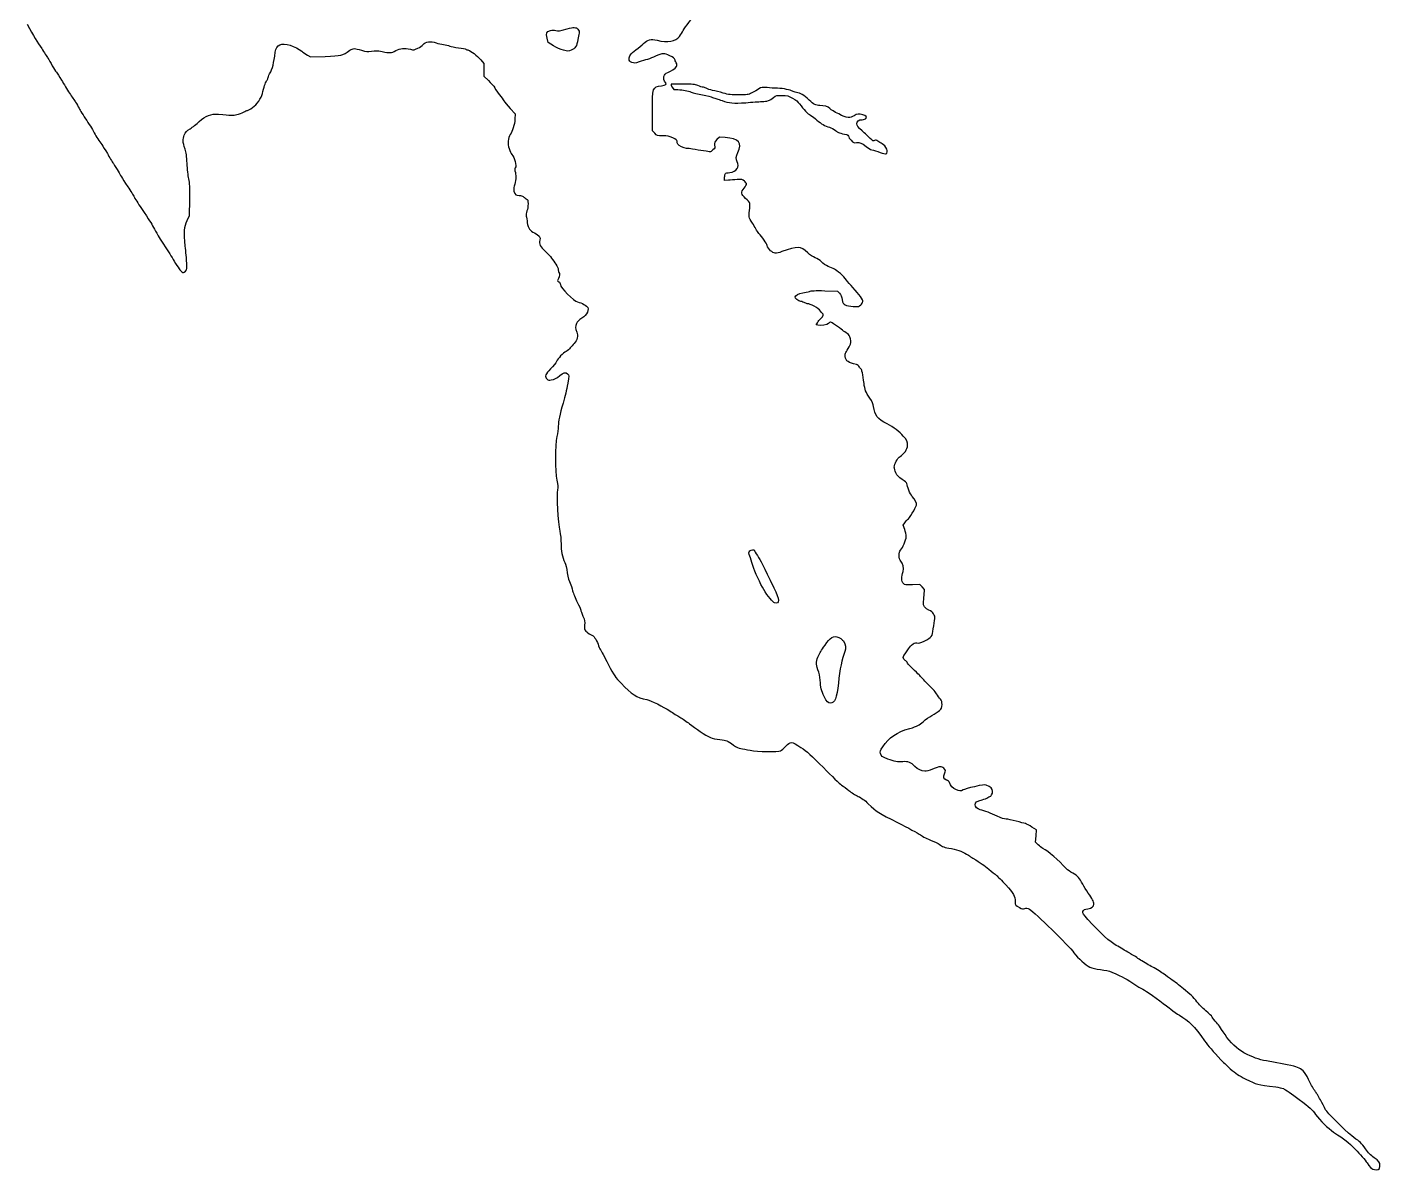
# Model space of a CAD drawing. Header units: millimetres. Extents: x 21 to 843, y -924 to -40.
# Drawn here: x 66 to 576, y -924 to -494 of the extents above; entities that cross this region are included whole.
import ezdxf

# ---------------------------------------------------------------- set-up
doc = ezdxf.new("R2010")
doc.units = ezdxf.units.MM
doc.layers.get('0').update_dxf_attribs({"linetype": 'CONTINUOUS'})

msp = doc.modelspace()

# ---------------------------------------------------------------- linework, layer by layer
for p, q in [((262.6, -499.93), (262.23, -498.26)), ((264.61, -501.15), (262.6, -499.93)), ((172.01, -504.67), (173.22, -505.35)), ((173.22, -505.35), (178.75, -505.14)), ((237.28, -506.49), (238.39, -507.76)), ((238.39, -507.76), (238.39, -510.17)), ((238.39, -510.17), (238.39, -512.58)), ((238.39, -512.58), (240.14, -514.19)), ((248.36, -524.72), (250.27, -526.81)), ((250.27, -526.81), (250.14, -528.72)), ((301.89, -533.19), (301.89, -525.89)), ((302.79, -534.09), (301.89, -533.19)), ((327.08, -535.54), (326.13, -536.47)), ((329.25, -535.68), (327.08, -535.54)), ((329.01, -551.79), (329.06, -550.62)), ((330.46, -551.74), (329.01, -551.79)), ((127.64, -565.02), (127.74, -559.14)), ((126.74, -566.87), (127.64, -565.02)), ((366.79, -593.33), (371.61, -593.43)), ((371.61, -593.43), (372.3, -594.25)), ((363.51, -606.13), (363.99, -605.34)), ((364.2, -606.32), (363.51, -606.13)), ((396.29, -681.57), (396.88, -680.64)), ((396.85, -683.15), (396.29, -681.57)), ((402.54, -703.84), (399.76, -703.98)), ((403.44, -704.8), (402.54, -703.84)), ((404.34, -705.72), (403.44, -704.8)), ((404.15, -707.87), (404.34, -705.72)), ((446.43, -796.18), (444.76, -795.13)), ((446.09, -800.84), (446.27, -798.51)), ((446.27, -798.51), (446.43, -796.18)), ((447.09, -801.82), (446.09, -800.84))]:
    msp.add_line(p, q)
for points in [[(66.49, -493.05), (68.95, -497.42), (70.46, -499.9), (71.99, -502.18)], [(313.48, -495.41), (314.22, -493.95), (316.81, -490.72), (318.51, -489.16)], [(262.23, -498.26), (261.75, -496.25), (261.94, -495.83), (263.47, -495.38)], [(263.47, -495.38), (264.27, -495.17), (264.85, -495.14), (265.54, -495.35)], [(265.54, -495.35), (266.57, -495.62), (266.73, -495.59), (269.74, -494.8)], [(269.74, -494.8), (272.34, -494.08), (273.1, -494.11), (273.82, -494.88)], [(273.84, -498.82), (273.45, -501.2), (272.76, -502.29), (271.33, -502.81)], [(273.82, -494.88), (274.32, -495.41), (274.4, -495.72), (274.27, -496.41)], [(274.27, -496.41), (274.16, -496.89), (273.98, -497.97), (273.84, -498.82)], [(298.58, -500.25), (300.14, -498.79), (301.18, -498.55), (303.61, -499.08)], [(303.61, -499.08), (307.71, -499.98), (310.49, -499.51), (312.05, -497.6)], [(312.05, -497.6), (312.53, -496.99), (313.19, -495.99), (313.48, -495.41)], [(71.99, -502.18), (72.92, -503.58), (73.95, -505.2), (74.3, -505.75)], [(157.8, -511.73), (158.94, -509.53), (159.36, -507.92), (159.94, -503.5)], [(159.94, -503.5), (160.13, -502.05), (160.63, -501.25), (161.63, -500.75)], [(161.63, -500.75), (163.17, -499.96), (167.69, -501.28), (169.86, -503.16)], [(169.86, -503.16), (170.37, -503.58), (171.34, -504.27), (172.01, -504.67)], [(178.75, -505.14), (184.76, -504.9), (185.1, -504.8), (188.01, -502.84)], [(188.01, -502.84), (189.23, -502.02), (189.84, -502.02), (192.38, -502.84)], [(192.38, -502.84), (194.23, -503.42), (194.52, -503.45), (196.16, -503.16)], [(196.16, -503.16), (197.64, -502.92), (198.28, -502.92), (200.13, -503.32)], [(200.13, -503.32), (203.12, -503.93), (203.62, -503.9), (205.32, -502.97)], [(205.32, -502.97), (206.93, -502.1), (208.57, -501.97), (210.82, -502.47)], [(210.82, -502.47), (212.01, -502.76), (212.25, -502.73), (213.55, -502.1)], [(213.55, -502.1), (214.34, -501.73), (215.24, -501.07), (215.56, -500.64)], [(215.56, -500.64), (216.38, -499.56), (218.47, -499.27), (220.45, -500.01)], [(220.45, -500.01), (221.22, -500.3), (222.49, -500.59), (223.28, -500.7)], [(223.28, -500.7), (224.08, -500.8), (225.11, -501.04), (225.58, -501.25)], [(225.58, -501.25), (226.03, -501.44), (227.54, -501.73), (228.89, -501.91)], [(228.89, -501.91), (230.27, -502.1), (231.51, -502.34), (231.64, -502.44)], [(231.64, -502.44), (231.8, -502.55), (232.25, -502.71), (232.67, -502.81)], [(232.67, -502.81), (233.6, -503.03), (235.74, -504.75), (237.28, -506.49)], [(268.37, -502.81), (267.41, -502.55), (265.72, -501.81), (264.61, -501.15)], [(271.33, -502.81), (270.17, -503.26), (270.03, -503.26), (268.37, -502.81)], [(293.16, -506.1), (293.18, -504.83), (293.61, -504.24), (295.67, -502.66)], [(295.67, -502.66), (296.7, -501.86), (298, -500.78), (298.58, -500.25)], [(308.48, -504.93), (306.31, -503.85), (305.73, -503.87), (303.08, -505.06)], [(74.3, -505.75), (74.64, -506.33), (75.41, -507.63), (75.99, -508.66)], [(75.99, -508.66), (76.57, -509.67), (77.26, -510.75), (77.52, -511.04)], [(294.14, -507.39), (293.29, -507.02), (293.16, -506.86), (293.16, -506.1)], [(296.86, -507.23), (295.25, -507.76), (295.06, -507.76), (294.14, -507.39)], [(300.04, -506.25), (299.24, -506.49), (297.82, -506.94), (296.86, -507.23)], [(303.08, -505.06), (302.21, -505.46), (300.83, -506.02), (300.04, -506.25)], [(307.63, -511.15), (309.01, -510.7), (310.46, -509.69), (310.89, -508.9)], [(310.36, -506.31), (310.36, -506.04), (309.62, -505.51), (308.48, -504.93)], [(310.81, -507.5), (310.57, -507.07), (310.36, -506.54), (310.36, -506.31)], [(310.89, -508.9), (311.2, -508.34), (311.18, -508.13), (310.81, -507.5)], [(77.52, -511.04), (77.76, -511.33), (78.63, -512.71), (79.45, -514.09)], [(79.45, -514.09), (80.25, -515.46), (81.62, -517.66), (82.47, -518.93)], [(156.66, -514.38), (156.95, -514.03), (157.16, -513.58), (157.16, -513.37)], [(157.16, -513.37), (157.16, -513.13), (157.45, -512.42), (157.8, -511.73)], [(240.14, -514.19), (241.09, -515.06), (242.17, -516.33), (242.52, -517)], [(306.81, -514.91), (305.65, -513.64), (306.1, -511.68), (307.63, -511.15)], [(82.47, -518.93), (83.32, -520.22), (84.32, -521.76), (84.72, -522.37)], [(151.37, -524.4), (152.98, -523.27), (154.7, -520.81), (155.07, -519.14)], [(155.07, -519.14), (155.58, -516.81), (156.21, -514.96), (156.66, -514.38)], [(242.52, -517), (242.86, -517.66), (243.68, -518.85), (244.34, -519.64)], [(301.89, -525.89), (301.89, -516.76), (301.94, -516.63), (305.3, -516.18)], [(305.3, -516.18), (307.05, -515.94), (307.45, -515.59), (306.81, -514.91)], [(308.9, -515.62), (308.72, -515.81), (309.67, -517.53), (309.93, -517.55)], [(313.32, -515.57), (310.94, -515.54), (308.95, -515.59), (308.9, -515.62)], [(309.93, -517.55), (310.09, -517.55), (310.75, -517.58), (311.41, -517.63)], [(311.41, -517.63), (313.48, -517.76), (315.2, -518.08), (316.47, -518.58)], [(319.03, -516.15), (317.82, -515.65), (317.1, -515.59), (313.32, -515.57)], [(316.47, -518.58), (317.13, -518.87), (319.03, -519.35), (320.7, -519.64)], [(320.89, -516.73), (320.62, -516.73), (319.8, -516.47), (319.03, -516.15)], [(322.13, -517.15), (321.71, -516.92), (321.12, -516.73), (320.89, -516.73)], [(324.51, -517.92), (323.64, -517.74), (322.58, -517.39), (322.13, -517.15)], [(328.56, -518.95), (327.21, -518.58), (325.38, -518.11), (324.51, -517.92)], [(334.38, -519.64), (331.58, -519.64), (330.62, -519.54), (328.56, -518.95)], [(339.33, -518.85), (337.82, -519.62), (337.58, -519.64), (334.38, -519.64)], [(341.97, -517.37), (341.39, -517.74), (340.2, -518.4), (339.33, -518.85)], [(345.02, -516.89), (343.16, -516.7), (342.95, -516.76), (341.97, -517.37)], [(348.99, -517.15), (347.9, -517.1), (346.1, -517), (345.02, -516.89)], [(354.57, -518.21), (353.99, -517.76), (351.16, -517.21), (348.99, -517.15)], [(356.13, -518.69), (355.47, -518.58), (354.78, -518.37), (354.57, -518.21)], [(360.87, -521.57), (358.75, -519.62), (357.61, -518.93), (356.13, -518.69)], [(84.72, -522.37), (85.14, -522.98), (85.73, -524.01), (86.07, -524.67)], [(149.49, -525.46), (149.7, -525.46), (150.55, -524.99), (151.37, -524.4)], [(244.34, -519.64), (245, -520.44), (245.75, -521.44), (246.01, -521.86)], [(246.01, -521.86), (246.25, -522.29), (247.31, -523.58), (248.36, -524.72)], [(320.7, -519.64), (322.37, -519.96), (324.09, -520.38), (324.51, -520.57)], [(324.51, -520.57), (324.96, -520.78), (325.68, -521.02), (326.1, -521.1)], [(326.1, -521.1), (326.55, -521.2), (327.42, -521.49), (328.08, -521.76)], [(328.08, -521.76), (330.65, -522.76), (332.48, -522.92), (337, -522.55)], [(337, -522.55), (339.3, -522.34), (342.03, -522.16), (343.03, -522.13)], [(343.03, -522.13), (345.23, -522.05), (346, -521.78), (347.45, -520.65)], [(347.45, -520.65), (348.48, -519.8), (348.59, -519.77), (350.68, -519.83)], [(350.68, -519.83), (352.66, -519.85), (353.03, -519.96), (354.65, -520.83)], [(354.65, -520.83), (355.86, -521.52), (356.71, -522.21), (357.27, -523)], [(357.27, -523), (358.7, -525.01), (360.44, -526.81), (361.45, -527.31)], [(364.94, -523.61), (363.35, -523.61), (362.74, -523.29), (360.87, -521.57)], [(368.62, -524.75), (367.98, -524.06), (366.5, -523.61), (364.94, -523.61)], [(86.07, -524.67), (86.39, -525.33), (87.68, -527.39), (88.93, -529.3)], [(88.93, -529.3), (90.2, -531.18), (91.49, -533.27), (91.81, -533.93)], [(131.29, -529.64), (133.61, -527.45), (135.73, -526.63), (138.51, -526.89)], [(138.51, -526.89), (143.4, -527.34), (144.09, -527.37), (145.44, -527.05)], [(145.44, -527.05), (146.24, -526.89), (147.37, -526.47), (147.98, -526.1)], [(147.98, -526.1), (148.59, -525.75), (149.28, -525.46), (149.49, -525.46)], [(250.14, -528.72), (249.98, -530.78), (249.21, -533.35), (248.34, -534.56)], [(361.45, -527.31), (361.98, -527.61), (363.06, -528.4), (363.83, -529.11)], [(363.83, -529.11), (365.42, -530.54), (366.77, -531.34), (368.56, -531.81)], [(372, -526.81), (370.34, -526.02), (369.15, -525.28), (368.62, -524.75)], [(377.77, -527.45), (376.26, -528.48), (375.23, -528.37), (372, -526.81)], [(381.03, -527.08), (379.65, -526.63), (378.83, -526.73), (377.77, -527.45)], [(378.88, -530.57), (378.88, -529.43), (379.44, -528.96), (380.79, -528.96)], [(380.79, -528.96), (381.53, -528.93), (382.03, -528.77), (382.24, -528.48)], [(382.24, -528.48), (382.67, -527.9), (382.35, -527.53), (381.03, -527.08)], [(91.81, -533.93), (92.58, -535.44), (93.56, -536.97), (94.62, -538.29)], [(125.68, -534.78), (126.15, -533.64), (126.55, -533.21), (127.9, -532.37)], [(127.9, -532.37), (128.77, -531.79), (130.31, -530.57), (131.29, -529.64)], [(248.34, -534.56), (247.46, -535.83), (247.33, -537.98), (247.97, -539.86)], [(305.75, -534.99), (303.77, -534.99), (303.66, -534.96), (302.79, -534.09)], [(368.56, -531.81), (369.2, -531.97), (370.21, -532.53), (370.76, -533)], [(370.76, -533), (371.71, -533.82), (372.56, -534.11), (375.05, -534.51)], [(375.05, -534.51), (375.36, -534.56), (375.6, -534.83), (375.66, -535.17)], [(380.79, -533.14), (379.2, -531.68), (378.88, -531.26), (378.88, -530.57)], [(383.8, -535.99), (383.2, -535.36), (381.85, -534.09), (380.79, -533.14)], [(94.62, -538.29), (95.06, -538.88), (96.02, -540.41), (96.73, -541.73)], [(125.97, -540.01), (125.07, -537.32), (125.02, -536.34), (125.68, -534.78)], [(309.51, -535.78), (308.11, -535.12), (307.53, -534.99), (305.75, -534.99)], [(311.15, -537.1), (311.15, -536.68), (310.75, -536.36), (309.51, -535.78)], [(311.41, -538.19), (311.28, -537.9), (311.15, -537.42), (311.15, -537.1)], [(314.7, -539.75), (313.66, -539.75), (311.79, -538.85), (311.41, -538.19)], [(316.94, -540.01), (316.15, -539.86), (315.12, -539.75), (314.7, -539.75)], [(325.31, -538.53), (325.46, -539.56), (325.41, -539.72), (324.64, -540.36)], [(326.13, -536.47), (325.23, -537.34), (325.17, -537.5), (325.31, -538.53)], [(334.06, -541.26), (335.84, -537.79), (334.33, -536.02), (329.25, -535.68)], [(375.66, -535.17), (375.71, -535.46), (376.16, -536.18), (376.69, -536.71)], [(376.69, -536.71), (377.56, -537.61), (377.75, -537.69), (378.7, -537.55)], [(378.7, -537.55), (379.92, -537.4), (380.66, -537.69), (382.3, -539.06)], [(382.3, -539.06), (382.91, -539.59), (383.91, -540.15), (384.52, -540.31)], [(385.52, -536.84), (385, -537.1), (384.81, -537.02), (383.8, -535.99)], [(386.79, -537.02), (386.21, -536.6), (386, -536.58), (385.52, -536.84)], [(388.36, -538), (387.88, -537.77), (387.16, -537.32), (386.79, -537.02)], [(389.89, -541.76), (390.92, -541.36), (389.86, -538.77), (388.36, -538)], [(96.73, -541.73), (97.42, -543.03), (98.45, -544.72), (99.01, -545.49)], [(126.74, -545.44), (126.6, -542.74), (126.39, -541.28), (125.97, -540.01)], [(247.97, -539.86), (248.26, -540.76), (248.71, -541.71), (248.95, -542)], [(248.95, -542), (250, -543.24), (250.83, -546.39), (250.27, -547.05)], [(323.53, -541.07), (323.27, -541.07), (319.7, -540.49), (316.94, -540.01)], [(324.64, -540.36), (324.19, -540.76), (323.69, -541.07), (323.53, -541.07)], [(331.02, -548.83), (333.51, -548.53), (334.83, -546.63), (333.77, -544.78)], [(333.77, -544.78), (333.22, -543.8), (333.3, -542.79), (334.06, -541.26)], [(384.52, -540.31), (385.13, -540.46), (386.5, -540.89), (387.56, -541.26)], [(387.56, -541.26), (388.62, -541.6), (389.68, -541.84), (389.89, -541.76)], [(99.01, -545.49), (99.54, -546.23), (100.36, -547.53), (100.81, -548.35)], [(100.81, -548.35), (101.76, -550.12), (101.92, -550.39), (104.4, -554.17)], [(127.37, -551.21), (127.13, -550.07), (126.84, -547.48), (126.74, -545.44)], [(250.3, -548.85), (250.64, -550.36), (250.51, -552.05), (249.9, -553.96)], [(250.27, -547.05), (250.03, -547.37), (250.03, -547.74), (250.3, -548.85)], [(329.06, -550.62), (329.09, -549.99), (329.22, -549.35), (329.35, -549.22)], [(329.35, -549.22), (329.49, -549.09), (330.23, -548.93), (331.02, -548.83)], [(104.4, -554.17), (105.44, -555.76), (106.49, -557.5), (106.76, -558.01)], [(127.74, -559.14), (127.82, -554.28), (127.77, -552.93), (127.37, -551.21)], [(249.9, -553.96), (249.63, -554.73), (249.61, -555.31), (249.77, -555.89)], [(333.8, -551.52), (332.77, -551.6), (331.26, -551.71), (330.46, -551.74)], [(336.5, -552.05), (335.7, -551.37), (335.54, -551.34), (333.8, -551.52)], [(336.95, -558.56), (335.2, -556.9), (335.12, -556.37), (336.42, -554.67)], [(336.42, -554.67), (336.92, -554.01), (337.34, -553.3), (337.34, -553.11)], [(337.34, -553.11), (337.34, -552.93), (336.97, -552.45), (336.5, -552.05)], [(106.76, -558.01), (107, -558.51), (108.24, -560.47), (109.51, -562.32)], [(249.77, -555.89), (250.14, -557.19), (250.51, -557.48), (251.75, -557.48)], [(251.75, -557.48), (252.44, -557.48), (252.99, -557.64), (253.23, -557.9)], [(253.23, -557.9), (253.42, -558.11), (253.89, -558.48), (254.32, -558.69)], [(254.32, -558.69), (255.01, -559.04), (255.06, -559.2), (255.06, -560.65)], [(338.53, -560.41), (338.46, -560.15), (337.74, -559.3), (336.95, -558.56)], [(109.51, -562.32), (112.69, -567.06), (113.11, -567.72), (114.06, -569.52)], [(254.64, -563.3), (254.34, -564.01), (254.26, -564.67), (254.4, -565.23)], [(254.4, -565.23), (254.48, -565.68), (254.66, -566.82), (254.79, -567.72)], [(255.06, -560.65), (255.06, -561.53), (254.87, -562.72), (254.64, -563.3)], [(339.59, -567.93), (338.06, -565.44), (338.11, -565.6), (338.4, -563.14)], [(338.4, -563.14), (338.56, -561.9), (338.61, -560.65), (338.53, -560.41)], [(114.06, -569.52), (114.96, -571.21), (115.99, -572.9), (120.23, -579.49)], [(126.02, -576.53), (125.47, -571.29), (125.62, -569.22), (126.74, -566.87)], [(254.79, -567.72), (255.06, -569.81), (255.77, -570.81), (257.49, -571.55)], [(340.81, -570.04), (340.52, -569.46), (339.96, -568.51), (339.59, -567.93)], [(341.97, -571.76), (341.66, -571.39), (341.13, -570.63), (340.81, -570.04)], [(257.49, -571.55), (259.11, -572.24), (259.9, -573.35), (259.53, -574.33)], [(259.53, -574.33), (259.08, -575.57), (259.66, -576.82), (261.49, -578.43)], [(345.07, -576.34), (344.78, -575.39), (343.3, -573.22), (341.97, -571.76)], [(120.23, -579.49), (120.7, -580.26), (121.44, -581.47), (121.87, -582.16)], [(126.6, -582.8), (126.52, -581.47), (126.26, -578.64), (126.02, -576.53)], [(261.49, -578.43), (262.39, -579.23), (263.5, -580.42), (263.92, -581.05)], [(346.39, -578.25), (345.81, -577.74), (345.23, -576.9), (345.07, -576.34)], [(350.57, -578.62), (348.43, -579.41), (347.58, -579.33), (346.39, -578.25)], [(360.36, -579.01), (357.74, -576.47), (356.53, -576.45), (350.57, -578.62)], [(363.14, -580.89), (362.32, -580.6), (361.26, -579.89), (360.36, -579.01)], [(121.87, -582.16), (123.45, -584.78), (124.25, -585.89), (124.8, -586.26)], [(126.07, -585.95), (126.76, -585.26), (126.76, -585.18), (126.6, -582.8)], [(263.92, -581.05), (264.35, -581.69), (265.09, -582.74), (265.56, -583.38)], [(265.56, -583.38), (266.14, -584.15), (266.44, -584.84), (266.44, -585.42)], [(266.44, -585.42), (266.44, -585.89), (266.57, -586.37), (266.7, -586.45)], [(365.52, -582.48), (364.86, -581.79), (363.96, -581.18), (363.14, -580.89)], [(368.04, -584.2), (367.16, -583.83), (366.16, -583.14), (365.52, -582.48)], [(370.36, -585.15), (369.89, -584.94), (368.83, -584.52), (368.04, -584.2)], [(374.94, -589.33), (373.86, -587.85), (371.4, -585.6), (370.36, -585.15)], [(124.8, -586.26), (125.33, -586.61), (125.44, -586.58), (126.07, -585.95)], [(266.51, -588.72), (266.07, -589.47), (266.07, -589.52), (266.65, -589.92)], [(266.7, -586.45), (267.12, -586.71), (267.02, -587.88), (266.51, -588.72)], [(266.65, -589.92), (266.99, -590.15), (267.23, -590.6), (267.23, -590.97)], [(377.35, -592.11), (376.45, -591.16), (375.36, -589.89), (374.94, -589.33)], [(267.23, -590.97), (267.23, -592.08), (272.36, -597.3), (273.71, -597.54)], [(355.6, -595.68), (355.6, -595.02), (356.95, -594.28), (358.46, -594.12)], [(357.72, -597.35), (356.76, -597.14), (355.6, -596.24), (355.6, -595.68)], [(358.46, -594.12), (359.28, -594.02), (360.42, -593.78), (360.97, -593.57)], [(360.97, -593.57), (361.74, -593.28), (363.01, -593.22), (366.79, -593.33)], [(372.3, -594.25), (372.75, -594.78), (373.12, -595.68), (373.3, -596.66)], [(381.08, -597.43), (381.24, -596.79), (379.78, -594.7), (377.35, -592.11)], [(273.71, -597.54), (275.25, -597.85), (277.28, -598.96), (277.55, -599.68)], [(277.55, -599.68), (278.05, -600.97), (276.7, -603.01), (274.58, -604.18)], [(359.3, -597.88), (358.93, -597.67), (358.22, -597.43), (357.72, -597.35)], [(360.39, -598.22), (360.15, -598.22), (359.67, -598.06), (359.3, -597.88)], [(362.74, -599.18), (361.69, -598.65), (360.63, -598.22), (360.39, -598.22)], [(365.18, -601.03), (364.81, -600.39), (364.09, -599.86), (362.74, -599.18)], [(373.3, -596.66), (373.57, -598.01), (373.72, -598.28), (374.46, -598.67)], [(374.46, -598.67), (374.97, -598.94), (376.18, -599.15), (377.48, -599.23)], [(377.48, -599.23), (379.54, -599.33), (379.68, -599.31), (380.29, -598.65)], [(380.29, -598.65), (380.66, -598.25), (381, -597.72), (381.08, -597.43)], [(273.31, -605.63), (272.76, -606.74), (272.79, -607.4), (273.45, -608.94)], [(274.58, -604.18), (274.19, -604.41), (273.61, -605.05), (273.31, -605.63)], [(363.99, -605.34), (364.25, -604.89), (364.86, -604.18), (365.34, -603.75)], [(368.19, -605.6), (367.67, -606.19), (365.31, -606.58), (364.2, -606.32)], [(365.95, -601.93), (365.81, -601.93), (365.47, -601.53), (365.18, -601.03)], [(365.34, -603.75), (366.13, -603.04), (366.5, -601.93), (365.95, -601.93)], [(368.86, -605.1), (368.75, -605.1), (368.43, -605.34), (368.19, -605.6)], [(373.46, -608.2), (372.27, -607.25), (369.09, -605.1), (368.86, -605.1)], [(273.45, -608.94), (274, -610.21), (273.58, -612.01), (272.49, -613.12)], [(375.18, -609.44), (374.68, -609.1), (373.91, -608.54), (373.46, -608.2)], [(376.45, -611.4), (376.18, -610.29), (375.92, -609.89), (375.18, -609.44)], [(270.96, -614.87), (270.64, -615.32), (269.9, -615.92), (269.37, -616.19)], [(272.49, -613.12), (271.99, -613.62), (271.3, -614.42), (270.96, -614.87)], [(374.73, -616.53), (374.94, -616.29), (375.5, -615.34), (375.95, -614.42)], [(375.95, -614.42), (376.77, -612.83), (376.77, -612.72), (376.45, -611.4)], [(265.83, -619.97), (265.62, -620.45), (264.58, -621.67), (263.55, -622.7)], [(269.37, -616.19), (268.18, -616.8), (266.33, -618.78), (265.83, -619.97)], [(374.46, -618.12), (374.36, -617.33), (374.44, -616.88), (374.73, -616.53)], [(378.67, -621.11), (375.63, -620.47), (374.7, -619.81), (374.46, -618.12)], [(379.81, -622.04), (379.57, -621.56), (379.12, -621.19), (378.67, -621.11)], [(263.55, -622.7), (261.51, -624.73), (261.22, -625.55), (262.2, -626.53)], [(263.74, -626.9), (265.24, -626.61), (265.69, -626.4), (267.02, -625.24)], [(267.02, -625.24), (268.31, -624.07), (269.29, -623.86), (269.98, -624.58)], [(269.98, -624.58), (270.48, -625.08), (270.48, -625.29), (270.01, -628.12)], [(380.44, -622.83), (380.31, -622.83), (380.05, -622.49), (379.81, -622.04)], [(381.53, -628.2), (381.08, -624.81), (380.68, -622.83), (380.44, -622.83)], [(262.2, -626.53), (262.65, -626.98), (262.94, -627.04), (263.74, -626.9)], [(270.01, -628.12), (269.48, -631.19), (269.16, -632.57), (268.23, -635.66)], [(383.75, -633.81), (382.11, -631.32), (381.85, -630.61), (381.53, -628.2)], [(268.23, -635.66), (266.96, -639.97), (266.46, -642.43), (266.44, -644.26)], [(385.13, -636.85), (385.02, -636.06), (384.55, -635.03), (383.75, -633.81)], [(390.26, -643.47), (386.58, -641.59), (385.58, -640.29), (385.13, -636.85)], [(266.44, -644.26), (266.44, -645.21), (266.2, -646.99), (265.91, -648.23)], [(396.32, -647.99), (394.89, -646.35), (392.67, -644.71), (390.26, -643.47)], [(265.91, -648.23), (265.17, -651.48), (265.17, -661.35), (265.91, -664.63)], [(395.13, -655.66), (396.61, -654.74), (397.93, -652.86), (397.93, -651.64)], [(397.93, -651.64), (397.93, -650.27), (397.56, -649.42), (396.32, -647.99)], [(392.91, -659.74), (392.91, -658.42), (394.04, -656.33), (395.13, -655.66)], [(393.54, -661.86), (393.2, -661.14), (392.91, -660.16), (392.91, -659.74)], [(395.92, -664.34), (394.49, -663.42), (394.04, -662.94), (393.54, -661.86)], [(265.91, -664.63), (266.3, -666.49), (266.36, -667.09), (266.12, -668.21)], [(397.67, -665.9), (397.67, -665.67), (396.88, -664.98), (395.92, -664.34)], [(399.65, -670.72), (398.89, -669.87), (397.67, -666.94), (397.67, -665.9)], [(266.12, -668.21), (265.72, -670.06), (266.3, -680.64), (266.99, -683.74)], [(401.27, -674.03), (401.45, -673.29), (400.82, -671.96), (399.65, -670.72)], [(397.93, -679.45), (398.46, -679.16), (401.03, -675), (401.27, -674.03)], [(396.88, -680.64), (397.19, -680.14), (397.67, -679.58), (397.93, -679.45)], [(266.99, -683.74), (267.28, -685.11), (267.49, -687.1), (267.49, -688.58)], [(395.26, -690.91), (396.13, -690.09), (397.4, -687.1), (397.4, -685.88)], [(397.4, -685.88), (397.4, -685.24), (397.17, -684.03), (396.85, -683.15)], [(267.49, -688.58), (267.49, -691.09), (267.97, -693.42), (268.92, -695.62)], [(338.77, -693.87), (338.03, -691.67), (338.03, -691.78), (338.56, -691.25)], [(338.56, -691.25), (338.98, -690.83), (340.25, -690.67), (340.25, -691.04)], [(340.25, -691.04), (340.25, -691.14), (340.78, -692.04), (341.42, -693.02)], [(395.39, -695.11), (394.55, -694.29), (394.47, -691.65), (395.26, -690.91)], [(268.92, -695.62), (269.13, -696.15), (269.56, -697.89), (269.85, -699.48)], [(339.8, -697.04), (339.59, -696.3), (339.12, -694.88), (338.77, -693.87)], [(343.77, -705.72), (342.64, -703.82), (340.33, -698.82), (339.8, -697.04)], [(341.42, -693.02), (342.5, -694.69), (343.59, -696.81), (347.64, -705.14)], [(396.21, -698.95), (396.64, -697.71), (396.27, -695.99), (395.39, -695.11)], [(269.85, -699.48), (270.11, -701.09), (270.59, -702.84), (270.88, -703.42)], [(396.37, -703.55), (395.61, -702.79), (395.55, -700.91), (396.21, -698.95)], [(270.88, -703.42), (271.17, -703.98), (271.59, -705.25), (271.83, -706.2)], [(271.83, -706.2), (272.1, -707.18), (272.86, -709.11), (273.61, -710.51)], [(347.85, -710.83), (347.24, -710.67), (345.33, -708.29), (343.77, -705.72)], [(347.64, -705.14), (349.78, -709.56), (349.83, -711.36), (347.85, -710.83)], [(399.76, -703.98), (397.14, -704.11), (396.9, -704.08), (396.37, -703.55)], [(273.61, -710.51), (274.32, -711.91), (274.9, -713.26), (274.9, -713.48)], [(405.98, -713.55), (404.63, -713), (403.67, -711.68), (403.86, -710.67)], [(403.86, -710.67), (403.94, -710.3), (404.07, -709.06), (404.15, -707.87)], [(274.9, -713.48), (274.9, -713.71), (275.27, -714.72), (275.72, -715.75)], [(275.72, -715.75), (276.44, -717.39), (276.52, -717.79), (276.36, -719.14)], [(408.15, -716.84), (408.36, -715.41), (407.59, -714.27), (405.98, -713.55)], [(407.62, -720.59), (407.83, -719.14), (408.07, -717.44), (408.15, -716.84)], [(276.36, -719.14), (276.2, -720.49), (276.25, -720.73), (276.81, -721.39)], [(276.81, -721.39), (277.15, -721.78), (277.97, -722.37), (278.61, -722.68)], [(278.61, -722.68), (279.96, -723.32), (280.75, -724.38), (281.41, -726.36)], [(404.18, -725.14), (407.17, -723.64), (407.19, -723.58), (407.62, -720.59)], [(281.41, -726.36), (281.65, -727.13), (282.07, -728.03), (282.31, -728.4)], [(364.49, -730.46), (365.23, -729.03), (365.5, -728.58), (367.59, -725.7)], [(367.59, -725.7), (369.33, -723.27), (370.63, -722.89), (372.75, -724.22)], [(372.75, -724.22), (373.22, -724.51), (373.78, -725.01), (373.99, -725.33)], [(373.99, -725.33), (374.6, -726.28), (374.73, -727.95), (374.28, -729.09)], [(398.01, -728.48), (398.25, -728.03), (398.91, -727.21), (399.44, -726.7)], [(399.44, -726.7), (400.31, -725.86), (400.55, -725.75), (401.4, -725.88)], [(401.4, -725.88), (402.17, -726.02), (402.75, -725.86), (404.18, -725.14)], [(282.31, -728.4), (282.58, -728.77), (283.87, -731.2), (285.25, -733.82)], [(364.2, -735.94), (363.38, -733.74), (363.43, -732.55), (364.49, -730.46)], [(374.28, -729.09), (373.22, -731.84), (372.43, -735.78), (371.87, -740.97)], [(396.98, -732.42), (396.11, -732.02), (396.11, -730.7), (396.98, -729.91)], [(396.98, -729.91), (397.32, -729.59), (397.77, -728.95), (398.01, -728.48)], [(397.93, -733.45), (397.77, -733.03), (397.35, -732.58), (396.98, -732.42)], [(285.25, -733.82), (287.52, -738.27), (287.84, -738.74), (290.09, -741.05)], [(365.05, -739.91), (364.94, -738.48), (364.68, -737.18), (364.2, -735.94)], [(399.86, -735.59), (398.99, -734.8), (398.12, -733.85), (397.93, -733.45)], [(402.27, -737.92), (401.85, -737.39), (400.76, -736.36), (399.86, -735.59)], [(405.47, -741.26), (404.15, -739.93), (402.72, -738.43), (402.27, -737.92)], [(290.09, -741.05), (294.11, -745.17), (295.91, -746.34), (299.75, -747.21)], [(366.53, -745.99), (365.52, -743.98), (365.18, -742.55), (365.05, -739.91)], [(371.87, -740.97), (371.29, -746.63), (370.55, -748.51), (368.88, -748.51)], [(408.78, -744.96), (408.31, -744.22), (406.8, -742.55), (405.47, -741.26)], [(299.75, -747.21), (301.39, -747.58), (305.91, -749.78), (308.42, -751.44)], [(368.88, -748.51), (367.96, -748.51), (367.53, -748.06), (366.53, -745.99)], [(410.29, -747), (409.95, -746.6), (409.26, -745.68), (408.78, -744.96)], [(410.9, -749.09), (410.9, -748.08), (410.74, -747.58), (410.29, -747)], [(308.42, -751.44), (309.62, -752.24), (311.34, -753.3), (312.23, -753.8)], [(403.89, -755.39), (404.65, -754.7), (406.11, -753.69), (407.11, -753.16)], [(407.11, -753.16), (408.15, -752.63), (409.42, -751.79), (409.95, -751.31)], [(409.95, -751.31), (410.79, -750.52), (410.9, -750.28), (410.9, -749.09)], [(312.23, -753.8), (313.13, -754.3), (314.77, -755.44), (315.86, -756.31)], [(315.86, -756.31), (317.95, -758), (321.95, -760.6), (323.74, -761.47)], [(388.57, -764.99), (391.03, -761.34), (393.73, -759.49), (398.73, -758.06)], [(398.73, -758.06), (401.8, -757.16), (402.09, -757), (403.89, -755.39)], [(323.74, -761.47), (324.38, -761.76), (325.86, -762.11), (327.24, -762.24)], [(327.24, -762.24), (329.88, -762.53), (330.12, -762.61), (332.37, -764.28)], [(352.05, -764.75), (353.88, -762.79), (354.25, -762.82), (357.77, -765.18)], [(332.37, -764.28), (333.45, -765.07), (334.3, -765.47), (335.17, -765.57)], [(335.17, -765.57), (335.86, -765.68), (337.45, -766), (338.72, -766.26)], [(338.72, -766.26), (341.42, -766.84), (349.12, -766.97), (350.12, -766.47)], [(350.12, -766.47), (350.44, -766.31), (351.31, -765.52), (352.05, -764.75)], [(357.77, -765.18), (359.99, -766.68), (361.63, -768.14), (366.24, -772.8)], [(387.77, -767.48), (387.56, -766.63), (387.61, -766.39), (388.57, -764.99)], [(390.53, -769.57), (388.09, -768.56), (388.04, -768.54), (387.77, -767.48)], [(366.24, -772.8), (369.38, -775.97), (372.45, -778.91), (373.09, -779.33)], [(396.11, -770.57), (394.1, -770.73), (392.93, -770.52), (390.53, -769.57)], [(400.71, -772.32), (399.34, -770.86), (398.09, -770.39), (396.11, -770.57)], [(404.39, -774.17), (403.25, -774.17), (401.74, -773.43), (400.71, -772.32)], [(407.25, -773.4), (406.16, -773.83), (404.89, -774.17), (404.39, -774.17)], [(411.53, -773.03), (410.74, -772.16), (410.29, -772.19), (407.25, -773.4)], [(411.82, -775.1), (412.33, -773.83), (412.35, -773.91), (411.53, -773.03)], [(412.62, -777.45), (411.51, -777), (411.29, -776.34), (411.82, -775.1)], [(413.68, -778.43), (413.57, -778.09), (413.09, -777.66), (412.62, -777.45)], [(416.11, -781.08), (414.97, -780.55), (414.05, -779.54), (413.68, -778.43)], [(373.09, -779.33), (373.72, -779.75), (374.97, -780.71), (375.84, -781.42)], [(375.84, -781.42), (376.71, -782.13), (378.27, -783.11), (379.31, -783.59)], [(379.31, -783.59), (380.66, -784.23), (381.77, -785.05), (383.14, -786.37)], [(418.84, -781.18), (417.83, -781.71), (417.43, -781.69), (416.11, -781.08)], [(423.07, -779.97), (421.16, -780.42), (419.26, -780.97), (418.84, -781.18)], [(427.57, -779.44), (426.69, -779.17), (426.09, -779.25), (423.07, -779.97)], [(425.98, -784.91), (426.91, -784.67), (427.86, -784.3), (428.1, -784.09)], [(429.95, -781.69), (429.95, -780.68), (429.1, -779.89), (427.57, -779.44)], [(428.1, -784.09), (428.33, -783.88), (428.68, -783.7), (428.84, -783.7)], [(428.84, -783.7), (429.31, -783.7), (429.95, -782.56), (429.95, -781.69)], [(383.14, -786.37), (386.34, -789.44), (386.9, -789.81), (394.18, -793.46)], [(423.33, -786.77), (423.33, -785.89), (424.02, -785.39), (425.98, -784.91)], [(425.19, -788.62), (424.26, -788.43), (423.33, -787.51), (423.33, -786.77)], [(431.61, -791), (429.47, -789.97), (426.85, -788.99), (425.19, -788.62)], [(394.18, -793.46), (398.01, -795.39), (401.88, -797.45), (402.78, -798.09)], [(435.03, -792.16), (434.29, -792.16), (433.23, -791.79), (431.61, -791)], [(438.79, -792.93), (437.3, -792.51), (435.61, -792.16), (435.03, -792.16)], [(442.28, -793.86), (441.83, -793.78), (440.24, -793.35), (438.79, -792.93)], [(444.76, -795.13), (443.87, -794.52), (442.75, -793.96), (442.28, -793.86)], [(402.78, -798.09), (403.67, -798.72), (405.5, -799.68), (406.8, -800.21)], [(406.8, -800.21), (408.12, -800.74), (409.47, -801.37), (409.84, -801.63)], [(409.84, -801.63), (411.08, -802.56), (411.74, -802.8), (414.44, -803.28)], [(414.44, -803.28), (417.09, -803.75), (419.13, -804.55), (420.82, -805.76)], [(448.87, -803.2), (448.44, -802.96), (447.62, -802.35), (447.09, -801.82)], [(457.65, -810.76), (454.82, -807.67), (450.82, -804.2), (448.87, -803.2)], [(420.82, -805.76), (421.27, -806.08), (422.04, -806.58), (422.54, -806.9)], [(422.54, -806.9), (425.56, -808.67), (426.77, -809.52), (428.55, -811)], [(428.55, -811), (429.63, -811.93), (430.9, -812.96), (431.38, -813.33)], [(431.38, -813.33), (431.85, -813.7), (433.47, -815.31), (434.95, -816.95)], [(460.11, -812.56), (459.21, -812.09), (458.1, -811.27), (457.65, -810.76)], [(463.87, -816.61), (462.73, -814.36), (461.99, -813.57), (460.11, -812.56)], [(434.95, -816.95), (437.78, -820.05), (438.41, -821.21), (438.41, -823.22)], [(465.93, -819.97), (465.24, -819.02), (464.32, -817.51), (463.87, -816.61)], [(438.41, -823.22), (438.41, -824.57), (438.52, -824.68), (440, -825.45)], [(465.83, -825.9), (467.12, -825.76), (468.05, -825.05), (468.05, -824.12)], [(468.05, -824.12), (468.05, -823.17), (467.55, -822.19), (465.93, -819.97)], [(440, -825.45), (441.01, -825.95), (441.35, -826), (442.01, -825.76)], [(442.01, -825.76), (442.73, -825.53), (442.99, -825.58), (443.84, -826.08)], [(443.84, -826.08), (445.85, -827.3), (458.63, -839.81), (460.56, -842.43)], [(465.83, -829.89), (464.13, -828.01), (463.79, -827.48), (463.92, -826.98)], [(463.92, -826.98), (464.08, -826.29), (464.58, -826), (465.83, -825.9)], [(476.49, -839.68), (474.16, -838.41), (470.59, -835.16), (465.83, -829.89)], [(478.9, -841.11), (478.23, -840.69), (477.15, -840.05), (476.49, -839.68)], [(460.56, -842.43), (462.09, -844.52), (465.01, -847.17), (466.59, -847.88)], [(481.54, -842.65), (480.75, -842.22), (479.56, -841.53), (478.9, -841.11)], [(485.11, -844.87), (483.95, -844.05), (482.34, -843.07), (481.54, -842.65)], [(489.66, -847.57), (488.32, -846.88), (486.28, -845.66), (485.11, -844.87)], [(466.59, -847.88), (467.47, -848.31), (468.87, -848.6), (470.56, -848.78)], [(470.56, -848.78), (472.28, -848.97), (473.68, -849.29), (474.77, -849.74)], [(474.77, -849.74), (479.45, -851.77), (479.87, -852.01), (484.19, -854.87)], [(494.16, -850.32), (493.02, -849.47), (491.01, -848.23), (489.66, -847.57)], [(496.89, -852.3), (496.52, -852.04), (495.3, -851.16), (494.16, -850.32)], [(484.19, -854.87), (484.56, -855.13), (485.4, -855.61), (486.04, -855.93)], [(501.76, -856.01), (500.01, -854.5), (498.77, -853.57), (496.89, -852.3)], [(486.04, -855.93), (486.67, -856.24), (487.52, -856.72), (487.89, -856.99)], [(487.89, -856.99), (490.27, -858.63), (495.7, -862.62), (497.07, -863.73)], [(504.77, -858.55), (504.16, -858.04), (502.81, -856.91), (501.76, -856.01)], [(506.86, -860.87), (506.33, -860.11), (505.38, -859.05), (504.77, -858.55)], [(497.07, -863.73), (497.95, -864.45), (499.37, -865.48), (500.25, -865.98)], [(510.17, -864.29), (508.87, -863.2), (507.39, -861.67), (506.86, -860.87)], [(512.5, -866.48), (512.5, -866.38), (511.44, -865.4), (510.17, -864.29)], [(500.25, -865.98), (503.95, -868.18), (505.67, -869.92), (509.72, -875.56)], [(513.77, -868.18), (513.05, -867.36), (512.5, -866.59), (512.5, -866.48)], [(517.42, -873.26), (515.33, -870.08), (515.04, -869.69), (513.77, -868.18)], [(509.72, -875.56), (511.12, -877.52), (512.79, -879.48), (515.88, -882.78)], [(524.46, -880.06), (522.21, -878.89), (519.27, -876.06), (517.42, -873.26)], [(533.03, -883.15), (530.07, -882.62), (527.92, -881.83), (524.46, -880.06)], [(515.88, -882.78), (516.41, -883.36), (518, -884.85), (519.4, -886.09)], [(545.36, -885.88), (543.61, -885.11), (542.9, -884.95), (533.03, -883.15)], [(549.51, -891.38), (547.79, -887.76), (546.84, -886.51), (545.36, -885.88)], [(519.4, -886.09), (521.44, -887.86), (522.63, -888.68), (525.22, -889.98)], [(525.22, -889.98), (529.43, -892.1), (529.22, -892.02), (536.58, -892.97)], [(536.58, -892.97), (537.53, -893.07), (538.8, -893.37), (539.41, -893.58)], [(539.41, -893.58), (539.99, -893.82), (542.66, -895.61), (545.28, -897.63)], [(551.68, -895.09), (551.07, -894.29), (550.12, -892.62), (549.51, -891.38)], [(553.83, -898.79), (553.24, -897.55), (552.26, -895.88), (551.68, -895.09)], [(545.28, -897.63), (549.46, -900.77), (550.28, -901.51), (551.5, -903.26)], [(555.7, -902.1), (555.25, -901.51), (554.41, -900.01), (553.83, -898.79)], [(551.5, -903.26), (553.14, -905.59), (556.18, -908.58), (558.27, -909.93)], [(565.92, -912.02), (564.49, -911.04), (557.16, -903.92), (555.7, -902.1)], [(558.27, -909.93), (562.69, -912.81), (563.69, -913.61), (566.5, -916.46)], [(570.28, -916.25), (568.77, -914.08), (568.25, -913.58), (565.92, -912.02)], [(566.5, -916.46), (568.17, -918.16), (570.15, -920.46), (570.92, -921.57)], [(573.59, -919.61), (572.21, -918.66), (571.37, -917.79), (570.28, -916.25)], [(570.92, -921.57), (571.9, -923.05), (572.51, -923.69), (573.11, -923.9)], [(575.73, -922.76), (575.73, -921.28), (575.44, -920.88), (573.59, -919.61)], [(573.11, -923.9), (574.89, -924.51), (575.73, -924.14), (575.73, -922.76)]]:
    msp.add_open_spline(points, degree=3)

doc.saveas('drawing.dxf')
